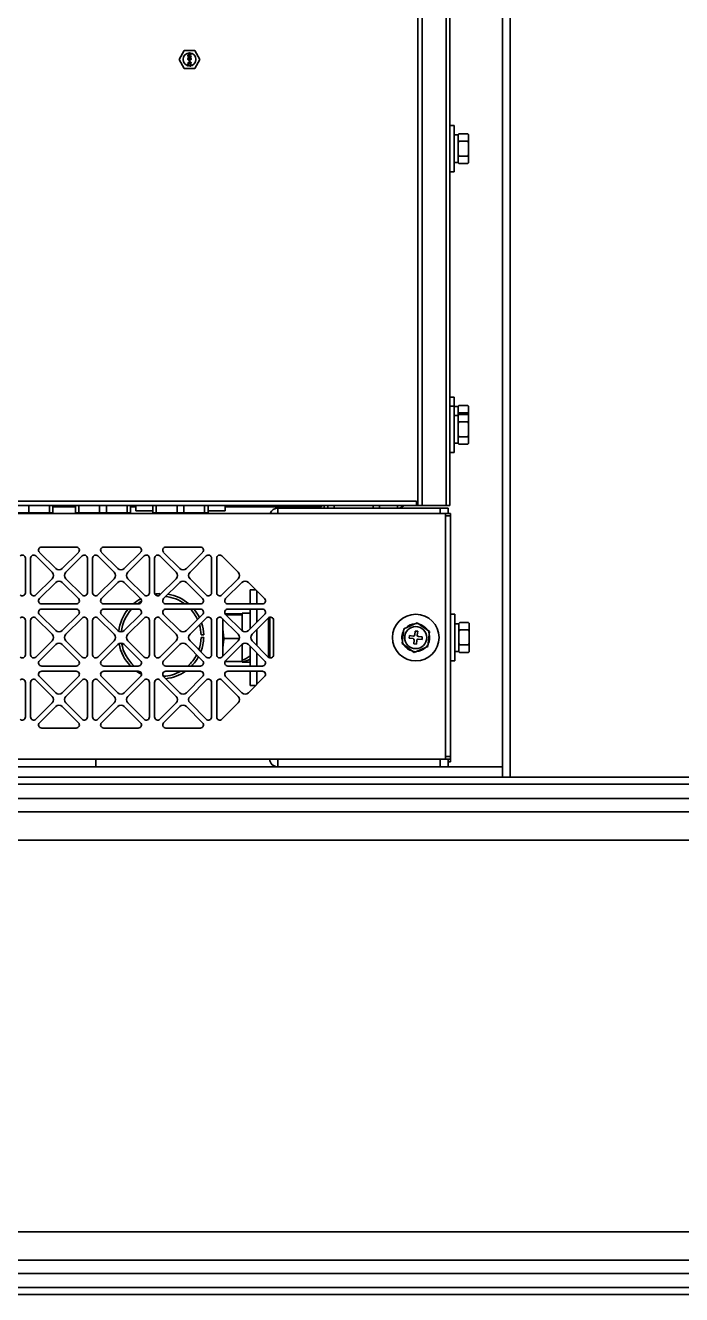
# Model space of a CAD drawing. Header units: millimetres. Extents: x 32496 to 166256, y 3504 to 23939.
# Drawn here: x 50787.1 to 51041, y 15003.3 to 15494 of the extents above; entities that cross this region are included whole.
import ezdxf

# ---------------------------------------------------------------- set-up
doc = ezdxf.new("R2010")
doc.units = ezdxf.units.MM
doc.layers.get('0').update_dxf_attribs({"lineweight": 35})

msp = doc.modelspace()

# ---------------------------------------------------------------- linework, layer by layer
at = {"linetype": 'Continuous'}
for p, q in [((50974.64, 17722.349), (50974.64, 15203.349)), ((50949.94, 15308.349), (50949.94, 15845.449)), ((50971.64, 15834.374), (50971.64, 15203.349)), ((50940.64, 15829.341), (50940.64, 15308.349)), ((50938.94, 15308.349), (50938.94, 15826.396)), ((50951.34, 15693.718), (50951.34, 15448.981)), ((50846.598, 15480.849), (50848.619, 15484.349)), ((50848.619, 15477.349), (50846.598, 15480.849)), ((50852.66, 15484.349), (50848.619, 15484.349)), ((50849.99, 15483.049), (50851.29, 15483.049)), ((50849.99, 15482.886), (50849.99, 15483.049)), ((50851.013, 15482.886), (50849.99, 15482.886)), ((50851.013, 15482.886), (50849.99, 15482.507)), ((50849.99, 15482.29), (50849.99, 15482.507)), ((50849.99, 15482.29), (50851.013, 15481.911)), ((50849.99, 15481.911), (50851.013, 15481.911)), ((50849.99, 15481.749), (50849.99, 15481.911)), ((50851.29, 15481.749), (50849.99, 15481.749)), ((50850.017, 15481.234), (50849.99, 15481.099)), ((50849.99, 15480.963), (50849.99, 15481.099)), ((50849.99, 15480.963), (50850.017, 15480.828)), ((50850.1, 15481.369), (50850.017, 15481.234)), ((50850.017, 15480.828), (50850.1, 15480.692)), ((50850.211, 15481.451), (50850.1, 15481.369)), ((50850.1, 15480.692), (50850.211, 15480.611)), ((50850.128, 15482.399), (50851.29, 15482.805)), ((50851.29, 15481.992), (50850.128, 15482.399)), ((50850.128, 15481.126), (50850.156, 15481.207)), ((50850.128, 15481.126), (50850.128, 15480.936)), ((50850.156, 15480.855), (50850.128, 15480.936)), ((50850.156, 15481.207), (50850.211, 15481.288)), ((50850.211, 15480.774), (50850.156, 15480.855)), ((50850.349, 15481.505), (50850.211, 15481.451)), ((50850.211, 15481.288), (50850.294, 15481.342)), ((50850.294, 15480.719), (50850.211, 15480.774)), ((50850.211, 15480.611), (50850.349, 15480.557)), ((50850.294, 15481.342), (50850.377, 15481.369)), ((50850.377, 15480.692), (50850.294, 15480.719)), ((50850.543, 15481.532), (50850.349, 15481.505)), ((50850.488, 15480.557), (50850.349, 15480.557)), ((50850.46, 15481.369), (50850.377, 15481.369)), ((50850.377, 15480.692), (50850.46, 15480.692)), ((50850.46, 15481.369), (50850.543, 15481.342)), ((50850.543, 15480.719), (50850.46, 15480.692)), ((50850.488, 15480.34), (50850.46, 15480.313)), ((50850.488, 15480.557), (50850.626, 15480.611)), ((50850.654, 15480.178), (50850.488, 15480.34)), ((50850.543, 15481.532), (50850.737, 15481.532)), ((50850.543, 15481.342), (50850.598, 15481.288)), ((50850.598, 15480.774), (50850.543, 15480.719)), ((50850.598, 15481.288), (50850.654, 15481.207)), ((50850.654, 15480.855), (50850.598, 15480.774)), ((50850.626, 15480.611), (50850.709, 15480.692)), ((50850.654, 15481.207), (50850.681, 15481.126)), ((50850.681, 15480.936), (50850.654, 15480.855)), ((50850.82, 15480.34), (50850.654, 15480.178)), ((50850.737, 15481.397), (50850.681, 15481.397)), ((50850.792, 15481.234), (50850.681, 15481.397)), ((50850.681, 15480.936), (50850.681, 15481.126)), ((50850.709, 15480.692), (50850.792, 15480.828)), ((50850.93, 15481.505), (50850.737, 15481.532)), ((50850.737, 15481.397), (50850.903, 15481.369)), ((50850.82, 15481.099), (50850.792, 15481.234)), ((50850.792, 15480.828), (50850.82, 15480.963)), ((50850.82, 15481.099), (50850.82, 15480.963)), ((50850.847, 15480.313), (50850.82, 15480.34)), ((50850.903, 15481.369), (50850.986, 15481.342)), ((50851.068, 15481.451), (50850.93, 15481.505)), ((50850.986, 15481.342), (50851.068, 15481.288)), ((50851.068, 15480.801), (50850.986, 15480.747)), ((50850.986, 15480.611), (50850.986, 15480.747)), ((50850.986, 15480.611), (50851.068, 15480.638)), ((50851.179, 15481.369), (50851.068, 15481.451)), ((50851.068, 15481.288), (50851.124, 15481.207)), ((50851.124, 15480.882), (50851.068, 15480.801)), ((50851.068, 15480.638), (50851.179, 15480.719)), ((50851.124, 15481.207), (50851.151, 15481.126)), ((50851.151, 15480.963), (50851.124, 15480.882)), ((50851.151, 15480.963), (50851.151, 15481.126)), ((50851.262, 15481.234), (50851.179, 15481.369)), ((50851.179, 15480.719), (50851.262, 15480.855)), ((50851.29, 15481.099), (50851.262, 15481.234)), ((50851.262, 15480.855), (50851.29, 15480.99)), ((50851.29, 15483.049), (50851.29, 15482.805)), ((50851.29, 15481.992), (50851.29, 15481.749)), ((50851.29, 15481.099), (50851.29, 15480.99)), ((50852.66, 15484.349), (50854.681, 15480.849)), ((50854.681, 15480.849), (50852.66, 15477.349)), ((50848.619, 15477.349), (50852.66, 15477.349)), ((50849.99, 15479.582), (50851.068, 15479.582)), ((50849.99, 15479.419), (50849.99, 15479.582)), ((50851.29, 15479.419), (50849.99, 15479.419)), ((50849.99, 15479.203), (50850.128, 15479.203)), ((50849.99, 15478.228), (50849.99, 15479.203)), ((50850.128, 15478.228), (50849.99, 15478.228)), ((50850.82, 15478.444), (50850.128, 15479.203)), ((50850.128, 15478.986), (50850.737, 15478.309)), ((50850.128, 15478.986), (50850.128, 15478.228)), ((50850.405, 15480.178), (50850.598, 15480.178)), ((50850.405, 15480.124), (50850.405, 15480.178)), ((50850.598, 15480.124), (50850.405, 15480.124)), ((50850.46, 15480.313), (50850.598, 15480.178)), ((50850.598, 15480.124), (50850.46, 15479.988)), ((50850.46, 15479.988), (50850.488, 15479.961)), ((50850.488, 15479.961), (50850.654, 15480.124)), ((50850.654, 15480.124), (50850.82, 15479.961)), ((50850.709, 15480.178), (50850.847, 15480.313)), ((50850.709, 15480.178), (50850.903, 15480.178)), ((50850.903, 15480.124), (50850.709, 15480.124)), ((50850.847, 15479.988), (50850.709, 15480.124)), ((50850.737, 15478.309), (50850.82, 15478.255)), ((50850.82, 15479.961), (50850.847, 15479.988)), ((50850.93, 15478.39), (50850.82, 15478.444)), ((50850.82, 15478.255), (50850.93, 15478.228)), ((50850.875, 15479.744), (50851.096, 15479.744)), ((50850.875, 15479.744), (50851.068, 15479.582)), ((50850.903, 15480.178), (50850.903, 15480.124)), ((50850.93, 15478.39), (50850.986, 15478.39)), ((50850.986, 15478.228), (50850.93, 15478.228)), ((50851.096, 15479.149), (50850.986, 15479.176)), ((50850.986, 15479.04), (50850.986, 15479.176)), ((50850.986, 15479.04), (50851.068, 15478.986)), ((50851.068, 15478.444), (50850.986, 15478.39)), ((50850.986, 15478.228), (50851.096, 15478.255)), ((50851.068, 15478.986), (50851.124, 15478.905)), ((50851.124, 15478.526), (50851.068, 15478.444)), ((50851.29, 15479.582), (50851.096, 15479.744)), ((50851.207, 15479.04), (50851.096, 15479.149)), ((50851.096, 15478.255), (50851.207, 15478.363)), ((50851.124, 15478.905), (50851.151, 15478.769)), ((50851.151, 15478.661), (50851.124, 15478.526)), ((50851.151, 15478.661), (50851.151, 15478.769)), ((50851.262, 15478.932), (50851.207, 15479.04)), ((50851.207, 15478.363), (50851.262, 15478.472)), ((50851.29, 15478.742), (50851.262, 15478.932)), ((50851.262, 15478.472), (50851.29, 15478.634)), ((50851.29, 15479.582), (50851.29, 15479.419)), ((50851.29, 15478.742), (50851.29, 15478.634)), ((50951.34, 15455.349), (50952.94, 15455.349)), ((50952.94, 15437.349), (50952.94, 15455.349)), ((50952.94, 15451.699), (50954.54, 15451.699)), ((50954.54, 15451.822), (50954.84, 15452.122)), ((50954.54, 15440.875), (50954.54, 15451.822)), ((50954.84, 15452.122), (50958.24, 15452.122)), ((50958.54, 15451.822), (50958.24, 15452.122)), ((50958.54, 15440.875), (50958.54, 15451.822)), ((50951.34, 15448.981), (50951.34, 15443.718)), ((50954.84, 15449.235), (50958.24, 15449.235)), ((50951.34, 15443.718), (50951.34, 15308.349)), ((50954.84, 15443.462), (50958.24, 15443.462)), ((50951.34, 15437.349), (50952.94, 15437.349)), ((50952.94, 15440.999), (50954.54, 15440.999)), ((50954.54, 15440.875), (50954.84, 15440.575)), ((50954.84, 15440.575), (50958.24, 15440.575)), ((50958.54, 15440.875), (50958.24, 15440.575)), ((50951.34, 15350.349), (50952.94, 15350.349)), ((50952.94, 15346.849), (50952.94, 15350.349)), ((50951.34, 15346.849), (50952.94, 15346.849)), ((50952.94, 15328.849), (50952.94, 15346.849)), ((50952.94, 15346.699), (50954.54, 15346.699)), ((50952.94, 15343.199), (50954.54, 15343.199)), ((50954.54, 15346.822), (50954.811, 15347.093)), ((50954.54, 15343.322), (50954.54, 15346.822)), ((50954.54, 15343.322), (50954.84, 15343.622)), ((50954.54, 15332.375), (50954.54, 15343.322)), ((50954.84, 15347.122), (50958.24, 15347.122)), ((50954.84, 15344.191), (50958.24, 15344.191)), ((50954.84, 15343.622), (50958.24, 15343.622)), ((50958.54, 15343.322), (50958.24, 15343.622)), ((50958.54, 15346.822), (50958.269, 15347.093)), ((50958.54, 15343.322), (50958.54, 15346.822)), ((50958.54, 15332.375), (50958.54, 15343.322)), ((50954.84, 15340.735), (50958.24, 15340.735)), ((50954.84, 15334.962), (50958.24, 15334.962)), ((50951.34, 15328.849), (50952.94, 15328.849)), ((50952.94, 15332.499), (50954.54, 15332.499)), ((50954.54, 15332.375), (50954.84, 15332.075)), ((50954.84, 15332.075), (50958.24, 15332.075)), ((50958.54, 15332.375), (50958.24, 15332.075)), ((50640.826, 15310.049), (50938.44, 15310.049)), ((50938.44, 15308.349), (50938.44, 15310.049)), ((50638.113, 15305.349), (50951.64, 15305.349)), ((50639.845, 15308.349), (50940.64, 15308.349)), ((50776.473, 15305.582), (50797.806, 15305.582)), ((50788.458, 15305.582), (50788.458, 15308.349)), ((50796.488, 15305.582), (50796.488, 15308.349)), ((50797.806, 15305.582), (50797.806, 15308.349)), ((50806.473, 15307.849), (50797.806, 15307.849)), ((50806.473, 15305.582), (50806.473, 15308.349)), ((50806.473, 15305.582), (50827.806, 15305.582)), ((50807.792, 15305.582), (50807.792, 15308.349)), ((50815.821, 15305.582), (50815.821, 15308.349)), ((50818.458, 15305.582), (50818.458, 15308.349)), ((50826.488, 15305.582), (50826.488, 15308.349)), ((50827.806, 15305.582), (50827.806, 15308.349)), ((50829.89, 15307.849), (50827.806, 15307.849)), ((50829.89, 15306.349), (50829.89, 15308.349)), ((50829.89, 15306.349), (50836.473, 15306.349)), ((50836.473, 15305.582), (50836.473, 15308.349)), ((50836.473, 15305.582), (50857.806, 15305.582)), ((50837.792, 15305.582), (50837.792, 15308.349)), ((50845.821, 15305.582), (50845.821, 15308.349)), ((50848.458, 15305.582), (50848.458, 15308.349)), ((50856.488, 15305.582), (50856.488, 15308.349)), ((50857.806, 15305.582), (50857.806, 15308.349)), ((50857.806, 15306.349), (50864.39, 15306.349)), ((50864.39, 15306.349), (50864.39, 15308.349)), ((50901.64, 15307.849), (50864.39, 15307.849)), ((50950.64, 15307.349), (50884.84, 15307.349)), ((50884.84, 15305.349), (50884.84, 15307.349)), ((50901.24, 15307.349), (50901.24, 15307.849)), ((50901.64, 15307.849), (50901.64, 15308.349)), ((50902.74, 15307.349), (50902.74, 15308.349)), ((50904.14, 15307.349), (50904.14, 15308.349)), ((50906.64, 15307.349), (50906.64, 15308.349)), ((50921.64, 15307.349), (50921.64, 15308.349)), ((50924.14, 15307.349), (50924.14, 15308.349)), ((50931.14, 15308.349), (50931.14, 15307.349)), ((50940.64, 15308.349), (50951.34, 15308.349)), ((50947.64, 15305.349), (50947.64, 15307.349)), ((50949.64, 15304.349), (50949.64, 15305.349)), ((50951.64, 15304.349), (50949.64, 15304.349)), ((50949.64, 15211.349), (50949.64, 15304.349)), ((50950.64, 15307.349), (50950.64, 15305.349)), ((50951.64, 15210.349), (50951.64, 15305.349)), ((50792.603, 15290.3), (50798.867, 15284.036)), ((50806.828, 15292.349), (50793.451, 15292.349)), ((50801.413, 15284.036), (50807.677, 15290.3)), ((50816.603, 15290.3), (50822.867, 15284.036)), ((50830.828, 15292.349), (50817.451, 15292.349)), ((50825.413, 15284.036), (50831.677, 15290.3)), ((50840.603, 15290.3), (50846.867, 15284.036)), ((50854.828, 15292.349), (50841.451, 15292.349)), ((50849.413, 15284.036), (50855.677, 15290.3)), ((50787.14, 15274.66), (50787.14, 15288.037)), ((50789.14, 15288.037), (50789.14, 15274.66)), ((50797.453, 15282.621), (50791.188, 15288.886)), ((50809.091, 15288.886), (50802.827, 15282.621)), ((50811.14, 15274.66), (50811.14, 15288.037)), ((50813.14, 15288.037), (50813.14, 15274.66)), ((50821.453, 15282.621), (50815.188, 15288.886)), ((50833.091, 15288.886), (50826.827, 15282.621)), ((50835.14, 15274.66), (50835.14, 15288.037)), ((50837.14, 15288.037), (50837.14, 15274.66)), ((50845.453, 15282.621), (50839.188, 15288.886)), ((50857.091, 15288.886), (50850.827, 15282.621)), ((50859.14, 15274.66), (50859.14, 15288.037)), ((50861.14, 15288.037), (50861.14, 15274.66)), ((50869.453, 15282.621), (50863.188, 15288.886)), ((50791.188, 15273.811), (50797.453, 15280.076)), ((50802.827, 15280.076), (50809.091, 15273.811)), ((50815.188, 15273.811), (50821.453, 15280.076)), ((50826.827, 15280.076), (50833.091, 15273.811)), ((50839.188, 15273.811), (50845.453, 15280.076)), ((50850.827, 15280.076), (50857.091, 15273.811)), ((50863.188, 15273.811), (50869.453, 15280.076)), ((50798.867, 15278.662), (50792.603, 15272.397)), ((50807.677, 15272.397), (50801.413, 15278.662)), ((50822.867, 15278.662), (50816.603, 15272.397)), ((50831.677, 15272.397), (50825.413, 15278.662)), ((50839.14, 15273.772), (50839.14, 15274.341)), ((50846.867, 15278.662), (50840.603, 15272.397)), ((50855.677, 15272.397), (50849.413, 15278.662)), ((50870.867, 15278.662), (50864.603, 15272.397)), ((50879.677, 15272.397), (50873.413, 15278.662)), ((50874.14, 15275.849), (50876.226, 15275.849)), ((50874.14, 15275.849), (50874.14, 15270.349)), ((50876.64, 15270.349), (50876.64, 15275.434)), ((50793.451, 15270.349), (50806.828, 15270.349)), ((50817.451, 15270.349), (50830.828, 15270.349)), ((50841.451, 15270.349), (50854.828, 15270.349)), ((50865.451, 15270.349), (50878.828, 15270.349)), ((50797.453, 15258.621), (50791.188, 15264.886)), ((50792.603, 15266.3), (50798.867, 15260.036)), ((50806.828, 15268.349), (50793.451, 15268.349)), ((50801.413, 15260.036), (50807.677, 15266.3)), ((50809.091, 15264.886), (50802.827, 15258.621)), ((50821.453, 15258.621), (50815.188, 15264.886)), ((50816.603, 15266.3), (50822.867, 15260.036)), ((50830.828, 15268.349), (50817.451, 15268.349)), ((50825.413, 15260.036), (50831.677, 15266.3)), ((50833.091, 15264.886), (50826.827, 15258.621)), ((50845.453, 15258.621), (50839.188, 15264.886)), ((50840.603, 15266.3), (50846.867, 15260.036)), ((50854.828, 15268.349), (50841.451, 15268.349)), ((50849.413, 15260.036), (50855.677, 15266.3)), ((50857.091, 15264.886), (50850.827, 15258.621)), ((50869.453, 15258.621), (50863.188, 15264.886)), ((50863.54, 15264.534), (50863.54, 15250.163)), ((50864.416, 15266.551), (50871.04, 15266.551)), ((50864.603, 15266.3), (50870.867, 15260.036)), ((50864.771, 15266.132), (50871.04, 15266.132)), ((50878.828, 15268.349), (50865.451, 15268.349)), ((50874.14, 15266.799), (50871.04, 15266.799)), ((50871.04, 15266.799), (50871.04, 15266.228)), ((50871.04, 15264.037), (50871.04, 15266.228)), ((50873.413, 15260.036), (50879.677, 15266.3)), ((50874.14, 15268.349), (50874.14, 15260.763)), ((50881.091, 15264.886), (50874.827, 15258.621)), ((50876.64, 15263.263), (50876.64, 15268.349)), ((50881.14, 15264.925), (50881.14, 15249.772)), ((50881.64, 15264.849), (50881.14, 15264.849)), ((50881.64, 15249.505), (50881.64, 15265.192)), ((50951.64, 15266.349), (50953.24, 15266.349)), ((50953.24, 15248.349), (50953.24, 15266.349)), ((50787.14, 15250.66), (50787.14, 15264.037)), ((50789.14, 15264.037), (50789.14, 15250.66)), ((50811.14, 15250.66), (50811.14, 15264.037)), ((50813.14, 15264.037), (50813.14, 15250.66)), ((50835.14, 15250.66), (50835.14, 15264.037)), ((50837.14, 15264.037), (50837.14, 15250.66)), ((50859.14, 15250.66), (50859.14, 15264.037)), ((50861.14, 15264.037), (50861.14, 15250.66)), ((50871.04, 15264.037), (50871.04, 15259.894)), ((50876.64, 15254.263), (50876.64, 15260.434)), ((50883.14, 15250.66), (50883.14, 15264.037)), ((50932.861, 15255.009), (50933.475, 15260.75)), ((50933.475, 15260.75), (50938.753, 15263.089)), ((50937.749, 15258.396), (50937.908, 15259.888)), ((50937.908, 15259.888), (50938.903, 15259.781)), ((50938.903, 15259.781), (50938.743, 15258.29)), ((50938.753, 15263.089), (50943.418, 15259.688)), ((50942.805, 15253.947), (50943.418, 15259.688)), ((50953.24, 15262.699), (50954.84, 15262.699)), ((50954.84, 15262.822), (50955.092, 15263.075)), ((50954.84, 15251.875), (50954.84, 15262.822)), ((50955.092, 15263.075), (50955.14, 15263.122)), ((50955.14, 15263.122), (50958.54, 15263.122)), ((50955.14, 15260.307), (50958.54, 15260.307)), ((50958.587, 15263.075), (50958.54, 15263.122)), ((50958.84, 15262.822), (50958.587, 15263.075)), ((50958.84, 15251.875), (50958.84, 15262.822)), ((50791.188, 15249.811), (50797.453, 15256.076)), ((50798.867, 15254.662), (50792.603, 15248.397)), ((50807.677, 15248.397), (50801.413, 15254.662)), ((50802.827, 15256.076), (50809.091, 15249.811)), ((50815.188, 15249.811), (50821.453, 15256.076)), ((50822.867, 15254.662), (50816.603, 15248.397)), ((50831.677, 15248.397), (50825.413, 15254.662)), ((50826.827, 15256.076), (50833.091, 15249.811)), ((50839.188, 15249.811), (50845.453, 15256.076)), ((50846.867, 15254.662), (50840.603, 15248.397)), ((50855.677, 15248.397), (50849.413, 15254.662)), ((50850.827, 15256.076), (50857.091, 15249.811)), ((50855.132, 15258.349), (50856.132, 15258.349)), ((50856.132, 15257.349), (50855.132, 15257.349)), ((50863.188, 15249.811), (50869.453, 15256.076)), ((50864.047, 15256.93), (50869.925, 15256.93)), ((50870.867, 15254.662), (50864.603, 15248.397)), ((50871.04, 15254.803), (50871.04, 15250.152)), ((50879.677, 15248.397), (50873.413, 15254.662)), ((50874.827, 15256.076), (50881.091, 15249.811)), ((50937.526, 15251.608), (50932.861, 15255.009)), ((50935.601, 15257.117), (50935.707, 15258.111)), ((50937.092, 15256.958), (50935.601, 15257.117)), ((50935.707, 15258.111), (50937.199, 15257.952)), ((50937.377, 15254.916), (50937.536, 15256.407)), ((50938.371, 15254.81), (50937.377, 15254.916)), ((50938.531, 15256.301), (50938.371, 15254.81)), ((50940.572, 15256.586), (50939.081, 15256.745)), ((50939.187, 15257.74), (50940.679, 15257.58)), ((50940.679, 15257.58), (50940.572, 15256.586)), ((50871.04, 15248.146), (50871.04, 15250.152)), ((50874.14, 15253.934), (50874.14, 15246.349)), ((50876.64, 15246.349), (50876.64, 15251.434)), ((50881.14, 15249.849), (50881.64, 15249.849)), ((50942.805, 15253.947), (50937.526, 15251.608)), ((50953.24, 15251.999), (50954.84, 15251.999)), ((50954.84, 15251.875), (50955.092, 15251.622)), ((50955.14, 15254.535), (50958.54, 15254.535)), ((50955.14, 15251.576), (50958.54, 15251.576)), ((50958.84, 15251.875), (50958.587, 15251.622)), ((50793.451, 15246.349), (50806.828, 15246.349)), ((50817.451, 15246.349), (50830.828, 15246.349)), ((50841.451, 15246.349), (50854.828, 15246.349)), ((50864.416, 15248.146), (50871.04, 15248.146)), ((50865.451, 15246.349), (50878.828, 15246.349)), ((50871.04, 15248.146), (50871.04, 15247.899)), ((50874.14, 15247.899), (50871.04, 15247.899)), ((50951.64, 15248.349), (50953.24, 15248.349)), ((50787.14, 15226.66), (50787.14, 15240.037)), ((50789.14, 15240.037), (50789.14, 15226.66)), ((50797.453, 15234.621), (50791.188, 15240.886)), ((50792.603, 15242.3), (50798.867, 15236.036)), ((50806.828, 15244.349), (50793.451, 15244.349)), ((50801.413, 15236.036), (50807.677, 15242.3)), ((50809.091, 15240.886), (50802.827, 15234.621)), ((50811.14, 15226.66), (50811.14, 15240.037)), ((50813.14, 15240.037), (50813.14, 15226.66)), ((50821.453, 15234.621), (50815.188, 15240.886)), ((50816.603, 15242.3), (50822.867, 15236.036)), ((50830.828, 15244.349), (50817.451, 15244.349)), ((50825.413, 15236.036), (50831.677, 15242.3)), ((50833.091, 15240.886), (50826.827, 15234.621)), ((50835.14, 15226.66), (50835.14, 15240.037)), ((50837.14, 15240.037), (50837.14, 15226.66)), ((50845.453, 15234.621), (50839.188, 15240.886)), ((50840.603, 15242.3), (50846.867, 15236.036)), ((50854.828, 15244.349), (50841.451, 15244.349)), ((50849.413, 15236.036), (50855.677, 15242.3)), ((50857.091, 15240.886), (50850.827, 15234.621)), ((50859.14, 15226.66), (50859.14, 15240.037)), ((50861.14, 15240.037), (50861.14, 15226.66)), ((50869.453, 15234.621), (50863.188, 15240.886)), ((50864.603, 15242.3), (50870.867, 15236.036)), ((50878.828, 15244.349), (50865.451, 15244.349)), ((50873.413, 15236.036), (50879.677, 15242.3)), ((50874.14, 15244.349), (50874.14, 15238.849)), ((50876.64, 15239.263), (50876.64, 15244.349)), ((50874.14, 15238.849), (50876.226, 15238.849)), ((50791.188, 15225.811), (50797.453, 15232.076)), ((50798.867, 15230.662), (50792.603, 15224.397)), ((50807.677, 15224.397), (50801.413, 15230.662)), ((50802.827, 15232.076), (50809.091, 15225.811)), ((50815.188, 15225.811), (50821.453, 15232.076)), ((50822.867, 15230.662), (50816.603, 15224.397)), ((50831.677, 15224.397), (50825.413, 15230.662)), ((50826.827, 15232.076), (50833.091, 15225.811)), ((50839.188, 15225.811), (50845.453, 15232.076)), ((50846.867, 15230.662), (50840.603, 15224.397)), ((50855.677, 15224.397), (50849.413, 15230.662)), ((50850.827, 15232.076), (50857.091, 15225.811)), ((50863.188, 15225.811), (50869.453, 15232.076)), ((50793.451, 15222.349), (50806.828, 15222.349)), ((50817.451, 15222.349), (50830.828, 15222.349)), ((50841.451, 15222.349), (50854.828, 15222.349)), ((50949.64, 15211.349), (50951.64, 15211.349)), ((50949.64, 15210.349), (50949.64, 15211.349)), ((50583.265, 15210.349), (50951.64, 15210.349)), ((50971.64, 15207.349), (50622.11, 15207.349)), ((50814.34, 15207.349), (50814.34, 15210.349)), ((50884.84, 15210.349), (50884.84, 15207.349)), ((50947.64, 15207.349), (50947.64, 15210.349)), ((50950.64, 15210.349), (50950.64, 15209.758)), ((50950.64, 15209.758), (50950.64, 15207.349)), ((50951.64, 15209.349), (50950.64, 15209.349)), ((50951.64, 15209.349), (50951.64, 15210.349)), ((50974.64, 15203.349), (50617.11, 15203.349)), ((51071.64, 15203.349), (50971.64, 15203.349)), ((51717.14, 15200.629), (40048.64, 15200.629)), ((51717.14, 15195.156), (40048.64, 15195.156)), ((51071.64, 15190.039), (40098.64, 15190.039)), ((51071.64, 15179.094), (40098.64, 15179.094)), ((52008.64, 15027.604), (40172.64, 15027.604)), ((52008.64, 15016.658), (40172.64, 15016.658)), ((52008.64, 15011.541), (40172.64, 15011.541)), ((52008.64, 15006.069), (40172.64, 15006.069)), ((52008.64, 15003.349), (40172.64, 15003.349))]:
    msp.add_line(p, q, dxfattribs=at)
for centre, radius in [((50850.64, 15480.849), 2.5), ((50938.14, 15257.349), 9), ((50938.14, 15257.349), 4.25)]:
    msp.add_circle(centre, radius, dxfattribs=at)
for centre, radius, start, end in [((50955.782, 15449.548), 3.555, 39.13645, 39.50132), ((50957.298, 15443.15), 3.556, 219.13644, 219.50078), ((50957.355, 15344.531), 3.608, 140.86438, 141.29004), ((50958.676, 15343.344), 5.384, 135.4351, 135.87611), ((50954.402, 15343.342), 5.386, 44.1239, 44.56491), ((50955.726, 15344.532), 3.606, 38.70995, 39.13363), ((50955.782, 15341.048), 3.555, 39.13645, 39.50132), ((50957.298, 15334.65), 3.556, 219.13644, 219.50078), ((50884.84, 15304.149), 3.2, 90, 157.85234), ((50931.14, 15310.349), 3, 270, 317.70579), ((50785.94, 15288.037), 1.2, 0, 135), ((50790.34, 15288.037), 1.2, 45, 180), ((50793.451, 15291.149), 1.2, 90, 225), ((50806.828, 15291.149), 1.2, 315, 90), ((50809.94, 15288.037), 1.2, 0, 135), ((50814.34, 15288.037), 1.2, 45, 180), ((50817.451, 15291.149), 1.2, 90, 225), ((50830.828, 15291.149), 1.2, 315, 90), ((50833.94, 15288.037), 1.2, 0, 135), ((50838.34, 15288.037), 1.2, 45, 180), ((50841.451, 15291.149), 1.2, 90, 225), ((50854.828, 15291.149), 1.2, 315, 90), ((50857.94, 15288.037), 1.2, 0, 135), ((50862.34, 15288.037), 1.2, 45, 180), ((50796.18, 15281.349), 1.8, 315, 45), ((50800.14, 15285.308), 1.8, 225, 315), ((50800.14, 15277.389), 1.8, 45, 135), ((50804.1, 15281.349), 1.8, 135, 225), ((50820.18, 15281.349), 1.8, 315, 45), ((50824.14, 15285.308), 1.8, 225, 315), ((50824.14, 15277.389), 1.8, 45, 135), ((50828.1, 15281.349), 1.8, 135, 225), ((50844.18, 15281.349), 1.8, 315, 45), ((50848.14, 15285.308), 1.8, 225, 315), ((50848.14, 15277.389), 1.8, 45, 135), ((50852.1, 15281.349), 1.8, 135, 225), ((50868.18, 15281.349), 1.8, 315, 45), ((50872.14, 15277.389), 1.8, 45, 135), ((50785.94, 15274.66), 1.2, 225, 0), ((50790.34, 15274.66), 1.2, 180, 315), ((50809.94, 15274.66), 1.2, 225, 0), ((50814.34, 15274.66), 1.2, 180, 315), ((50833.94, 15274.66), 1.2, 225, 0), ((50838.34, 15274.66), 1.2, 180, 315), ((50839.64, 15257.849), 16.5, 91.7365, 98.34437), ((50857.94, 15274.66), 1.2, 225, 0), ((50862.34, 15274.66), 1.2, 180, 315), ((50793.451, 15271.549), 1.2, 135, 270), ((50806.828, 15271.549), 1.2, 270, 45), ((50817.451, 15271.549), 1.2, 135, 270), ((50839.64, 15257.849), 16.5, 118.62579, 130.66828), ((50839.64, 15257.849), 15.5, 119.58808, 126.13774), ((50830.828, 15271.549), 1.2, 270, 45), ((50841.451, 15271.549), 1.2, 135, 270), ((50839.64, 15257.849), 15.5, 53.86236, 83.34372), ((50839.64, 15257.849), 16.5, 49.33265, 80.64875), ((50854.828, 15271.549), 1.2, 270, 45), ((50865.451, 15271.549), 1.2, 135, 270), ((50878.828, 15271.549), 1.2, 270, 45), ((50785.94, 15264.037), 1.2, 0, 135), ((50790.34, 15264.037), 1.2, 45, 180), ((50793.451, 15267.149), 1.2, 90, 225), ((50806.828, 15267.149), 1.2, 315, 90), ((50809.94, 15264.037), 1.2, 0, 135), ((50814.34, 15264.037), 1.2, 45, 180), ((50817.451, 15267.149), 1.2, 90, 225), ((50839.64, 15257.849), 16.5, 140.44975, 173.3933), ((50839.64, 15257.849), 15.5, 137.2859, 173.80278), ((50830.828, 15267.149), 1.2, 315, 90), ((50833.94, 15264.037), 1.2, 0, 135), ((50838.34, 15264.037), 1.2, 45, 180), ((50841.451, 15267.149), 1.2, 90, 225), ((50839.64, 15257.849), 15.5, 24.72813, 42.71334), ((50839.64, 15257.849), 16.5, 26.02129, 39.54966), ((50854.828, 15267.149), 1.2, 315, 90), ((50857.94, 15264.037), 1.2, 0, 135), ((50862.34, 15264.037), 1.2, 45, 180), ((50865.451, 15267.149), 1.2, 90, 225), ((50878.828, 15267.149), 1.2, 315, 90), ((50881.94, 15264.037), 1.2, 0, 135), ((50800.14, 15261.308), 1.8, 225, 315), ((50824.14, 15261.308), 1.8, 225, 315), ((50848.14, 15261.308), 1.8, 225, 315), ((50839.64, 15257.849), 15.5, 1.84857, 16.59242), ((50839.64, 15257.849), 16.5, 1.7365, 18.45898), ((50872.14, 15261.308), 1.8, 225, 315), ((50938.14, 15257.349), 5.35, 153.06137, 194.74076), ((50938.14, 15257.349), 5.474, 137.90862, 149.89351), ((50938.14, 15257.349), 5.35, 93.06137, 134.74076), ((50938.14, 15257.349), 5.474, 77.90862, 89.89351), ((50938.14, 15257.349), 5.35, 33.06137, 74.74076), ((50938.14, 15257.349), 5.474, 17.90862, 29.89351), ((50796.18, 15257.349), 1.8, 315, 45), ((50800.14, 15253.389), 1.8, 45, 135), ((50804.1, 15257.349), 1.8, 135, 225), ((50820.18, 15257.349), 1.8, 315, 45), ((50824.14, 15253.389), 1.8, 45, 135), ((50839.64, 15257.849), 16.5, 189.86055, 224.2208), ((50839.64, 15257.849), 15.5, 189.98795, 227.98818), ((50828.1, 15257.349), 1.8, 135, 225), ((50844.18, 15257.349), 1.8, 315, 45), ((50848.14, 15253.389), 1.8, 45, 135), ((50852.1, 15257.349), 1.8, 135, 225), ((50839.64, 15257.849), 15.5, 340.45195, 358.15143), ((50839.64, 15257.849), 16.5, 338.81204, 358.2635), ((50868.18, 15257.349), 1.8, 315, 45), ((50872.14, 15253.389), 1.8, 45, 135), ((50876.1, 15257.349), 1.8, 135, 225), ((50938.14, 15257.349), 5.474, 197.90862, 209.89351), ((50937.039, 15256.461), 0.5, 353.90106, 83.90106), ((50937.252, 15258.449), 0.5, 263.90106, 353.90106), ((50939.028, 15256.248), 0.5, 83.90106, 173.90106), ((50939.24, 15258.237), 0.5, 173.90106, 263.90106), ((50938.14, 15257.349), 5.35, 333.06137, 14.74076), ((50785.94, 15250.66), 1.2, 225, 0), ((50790.34, 15250.66), 1.2, 180, 315), ((50809.94, 15250.66), 1.2, 225, 0), ((50814.34, 15250.66), 1.2, 180, 315), ((50833.94, 15250.66), 1.2, 225, 0), ((50838.34, 15250.66), 1.2, 180, 315), ((50839.64, 15257.849), 15.5, 312.01146, 332.49855), ((50839.64, 15257.849), 16.5, 315.78045, 331.41617), ((50857.94, 15250.66), 1.2, 225, 0), ((50862.34, 15250.66), 1.2, 180, 315), ((50881.94, 15250.66), 1.2, 225, 0), ((50938.14, 15257.349), 5.35, 213.06137, 254.74076), ((50938.14, 15257.349), 5.474, 257.90862, 269.89351), ((50938.14, 15257.349), 5.35, 273.06137, 314.74076), ((50938.14, 15257.349), 5.474, 317.90862, 329.89351), ((50957.69, 15254.177), 3.64, 218.44669, 218.90617), ((50955.989, 15254.177), 3.639, 321.08629, 321.55327), ((50793.451, 15247.549), 1.2, 135, 270), ((50806.828, 15247.549), 1.2, 270, 45), ((50817.451, 15247.549), 1.2, 135, 270), ((50830.828, 15247.549), 1.2, 270, 45), ((50841.451, 15247.549), 1.2, 135, 270), ((50854.828, 15247.549), 1.2, 270, 45), ((50865.451, 15247.549), 1.2, 135, 270), ((50878.828, 15247.549), 1.2, 270, 45), ((50785.94, 15240.037), 1.2, 0, 135), ((50790.34, 15240.037), 1.2, 45, 180), ((50793.451, 15243.149), 1.2, 90, 225), ((50806.828, 15243.149), 1.2, 315, 90), ((50809.94, 15240.037), 1.2, 0, 135), ((50814.34, 15240.037), 1.2, 45, 180), ((50817.451, 15243.149), 1.2, 90, 225), ((50839.64, 15257.849), 16.5, 235.01545, 242.49204), ((50830.828, 15243.149), 1.2, 315, 90), ((50833.94, 15240.037), 1.2, 0, 135), ((50838.34, 15240.037), 1.2, 45, 180), ((50841.451, 15243.149), 1.2, 90, 225), ((50839.64, 15257.849), 15.5, 273.30073, 299.28249), ((50839.64, 15257.849), 16.5, 276.26197, 304.98489), ((50854.828, 15243.149), 1.2, 315, 90), ((50857.94, 15240.037), 1.2, 0, 135), ((50862.34, 15240.037), 1.2, 45, 180), ((50865.451, 15243.149), 1.2, 90, 225), ((50878.828, 15243.149), 1.2, 315, 90), ((50800.14, 15237.308), 1.8, 225, 315), ((50824.14, 15237.308), 1.8, 225, 315), ((50848.14, 15237.308), 1.8, 225, 315), ((50872.14, 15237.308), 1.8, 225, 315), ((50796.18, 15233.349), 1.8, 315, 45), ((50800.14, 15229.389), 1.8, 45, 135), ((50804.1, 15233.349), 1.8, 135, 225), ((50820.18, 15233.349), 1.8, 315, 45), ((50824.14, 15229.389), 1.8, 45, 135), ((50828.1, 15233.349), 1.8, 135, 225), ((50844.18, 15233.349), 1.8, 315, 45), ((50848.14, 15229.389), 1.8, 45, 135), ((50852.1, 15233.349), 1.8, 135, 225), ((50868.18, 15233.349), 1.8, 315, 45), ((50785.94, 15226.66), 1.2, 225, 0), ((50790.34, 15226.66), 1.2, 180, 315), ((50809.94, 15226.66), 1.2, 225, 0), ((50814.34, 15226.66), 1.2, 180, 315), ((50833.94, 15226.66), 1.2, 225, 0), ((50838.34, 15226.66), 1.2, 180, 315), ((50857.94, 15226.66), 1.2, 225, 0), ((50862.34, 15226.66), 1.2, 180, 315), ((50793.451, 15223.549), 1.2, 135, 270), ((50806.828, 15223.549), 1.2, 270, 45), ((50817.451, 15223.549), 1.2, 135, 270), ((50830.828, 15223.549), 1.2, 270, 45), ((50841.451, 15223.549), 1.2, 135, 270), ((50854.828, 15223.549), 1.2, 270, 45), ((50884.84, 15210.549), 3.2, 183.65496, 270)]:
    msp.add_arc(centre, radius, start, end, dxfattribs=at)
for centre, start_param, end_param in [((50871.934, 15257.349), -2.2092881, -1.8789298), ((50874.14, 15257.349), -2.4487921, -2.1145617)]:
    msp.add_ellipse(centre, major_axis=(8.087, 8.087), ratio=0.6045595, start_param=start_param, end_param=end_param, dxfattribs=at)
for points, knots in [([(50954.54, 15451.792), (50954.563, 15451.82), (50954.658, 15451.934), (50954.76, 15452.043), (50954.84, 15452.122)], [0, 0, 0, 0, 0.2445585, 1, 1, 1, 1]), ([(50958.525, 15451.81), (50958.503, 15451.836), (50958.412, 15451.944), (50958.315, 15452.047), (50958.24, 15452.122)], [0, 0, 0, 0, 0.2448781, 1, 1, 1, 1]), ([(50954.84, 15449.235), (50954.813, 15449.262), (50954.709, 15449.368), (50954.61, 15449.479), (50954.54, 15449.565)], [0, 0, 0, 0, 0.2553524, 1, 1, 1, 1]), ([(50958.24, 15449.235), (50958.267, 15449.262), (50958.371, 15449.368), (50958.47, 15449.479), (50958.54, 15449.565)], [0, 0, 0, 0, 0.2553532, 1, 1, 1, 1]), ([(50954.54, 15443.132), (50954.563, 15443.16), (50954.658, 15443.274), (50954.76, 15443.382), (50954.84, 15443.462)], [0, 0, 0, 0, 0.2445585, 1, 1, 1, 1]), ([(50958.54, 15443.132), (50958.517, 15443.16), (50958.421, 15443.274), (50958.319, 15443.382), (50958.24, 15443.462)], [0, 0, 0, 0, 0.2445585, 1, 1, 1, 1]), ([(50954.84, 15440.575), (50954.814, 15440.601), (50954.716, 15440.701), (50954.621, 15440.806), (50954.554, 15440.888)], [0, 0, 0, 0, 0.2550408, 1, 1, 1, 1]), ([(50958.24, 15440.575), (50958.267, 15440.602), (50958.371, 15440.708), (50958.47, 15440.819), (50958.54, 15440.905)], [0, 0, 0, 0, 0.2553532, 1, 1, 1, 1]), ([(50954.84, 15344.191), (50954.813, 15344.218), (50954.709, 15344.326), (50954.61, 15344.439), (50954.54, 15344.526)], [0, 0, 0, 0, 0.2552106, 1, 1, 1, 1]), ([(50954.54, 15343.292), (50954.563, 15343.32), (50954.658, 15343.434), (50954.76, 15343.543), (50954.84, 15343.622)], [0, 0, 0, 0, 0.2445585, 1, 1, 1, 1]), ([(50954.557, 15346.808), (50954.576, 15346.832), (50954.658, 15346.93), (50954.744, 15347.023), (50954.811, 15347.092)], [0, 0, 0, 0, 0.2454978, 1, 1, 1, 1]), ([(50958.24, 15344.191), (50958.267, 15344.218), (50958.371, 15344.326), (50958.47, 15344.439), (50958.54, 15344.526)], [0, 0, 0, 0, 0.2552114, 1, 1, 1, 1]), ([(50958.525, 15343.31), (50958.503, 15343.336), (50958.412, 15343.444), (50958.315, 15343.547), (50958.24, 15343.622)], [0, 0, 0, 0, 0.2448781, 1, 1, 1, 1]), ([(50958.523, 15346.808), (50958.503, 15346.832), (50958.422, 15346.93), (50958.336, 15347.023), (50958.269, 15347.092)], [0, 0, 0, 0, 0.2454961, 1, 1, 1, 1]), ([(50954.84, 15340.735), (50954.813, 15340.762), (50954.709, 15340.868), (50954.61, 15340.979), (50954.54, 15341.065)], [0, 0, 0, 0, 0.2553524, 1, 1, 1, 1]), ([(50958.24, 15340.735), (50958.267, 15340.762), (50958.371, 15340.868), (50958.47, 15340.979), (50958.54, 15341.065)], [0, 0, 0, 0, 0.2553532, 1, 1, 1, 1]), ([(50954.54, 15334.632), (50954.563, 15334.66), (50954.658, 15334.774), (50954.76, 15334.882), (50954.84, 15334.962)], [0, 0, 0, 0, 0.2445585, 1, 1, 1, 1]), ([(50958.54, 15334.632), (50958.517, 15334.66), (50958.421, 15334.774), (50958.319, 15334.882), (50958.24, 15334.962)], [0, 0, 0, 0, 0.2445585, 1, 1, 1, 1]), ([(50954.84, 15332.075), (50954.814, 15332.101), (50954.716, 15332.201), (50954.621, 15332.306), (50954.554, 15332.388)], [0, 0, 0, 0, 0.2550408, 1, 1, 1, 1]), ([(50958.24, 15332.075), (50958.267, 15332.102), (50958.371, 15332.208), (50958.47, 15332.319), (50958.54, 15332.405)], [0, 0, 0, 0, 0.2553532, 1, 1, 1, 1]), ([(50809.936, 15305.473), (50809.934, 15305.474), (50809.928, 15305.479), (50809.934, 15305.484), (50809.936, 15305.485)], [0, 0, 0, 0, 0.5007346, 1, 1, 1, 1]), ([(50839.936, 15305.473), (50839.934, 15305.474), (50839.928, 15305.479), (50839.934, 15305.484), (50839.936, 15305.485)], [0, 0, 0, 0, 0.5007346, 1, 1, 1, 1]), ([(50863.54, 15261.531), (50863.54, 15260.759), (50863.635, 15259.213), (50863.891, 15257.687), (50864.047, 15256.93)], [0, 0, 0, 0, 0.4993642, 1, 1, 1, 1]), ([(50954.84, 15262.8), (50954.859, 15262.823), (50954.94, 15262.918), (50955.026, 15263.008), (50955.092, 15263.075)], [0, 0, 0, 0, 0.2450678, 1, 1, 1, 1]), ([(50955.14, 15260.307), (50955.113, 15260.334), (50955.009, 15260.437), (50954.91, 15260.545), (50954.84, 15260.629)], [0, 0, 0, 0, 0.2555906, 1, 1, 1, 1]), ([(50958.54, 15260.307), (50958.567, 15260.334), (50958.671, 15260.437), (50958.77, 15260.545), (50958.84, 15260.629)], [0, 0, 0, 0, 0.2555914, 1, 1, 1, 1]), ([(50958.84, 15262.8), (50958.82, 15262.823), (50958.739, 15262.918), (50958.654, 15263.008), (50958.587, 15263.075)], [0, 0, 0, 0, 0.245068, 1, 1, 1, 1]), ([(50864.047, 15256.93), (50863.891, 15256.207), (50863.635, 15254.751), (50863.54, 15253.275), (50863.54, 15252.538)], [0, 0, 0, 0, 0.5009076, 1, 1, 1, 1]), ([(50954.84, 15254.196), (50954.863, 15254.225), (50954.958, 15254.342), (50955.06, 15254.453), (50955.14, 15254.535)], [0, 0, 0, 0, 0.2447969, 1, 1, 1, 1]), ([(50955.14, 15251.576), (50955.115, 15251.601), (50955.017, 15251.703), (50954.924, 15251.809), (50954.858, 15251.891)], [0, 0, 0, 0, 0.2547452, 1, 1, 1, 1]), ([(50958.84, 15254.196), (50958.817, 15254.225), (50958.721, 15254.342), (50958.619, 15254.453), (50958.54, 15254.535)], [0, 0, 0, 0, 0.2447969, 1, 1, 1, 1]), ([(50958.54, 15251.576), (50958.565, 15251.601), (50958.662, 15251.703), (50958.755, 15251.809), (50958.821, 15251.891)], [0, 0, 0, 0, 0.2547399, 1, 1, 1, 1])]:
    msp.add_open_spline(points, degree=3, knots=knots, dxfattribs=at)
for points in [[(50954.54, 15448.576), (50954.631, 15448.799), (50954.732, 15449.019), (50954.84, 15449.235)], [(50958.54, 15448.576), (50958.449, 15448.799), (50958.348, 15449.019), (50958.24, 15449.235)], [(50954.84, 15443.462), (50954.732, 15443.678), (50954.631, 15443.898), (50954.54, 15444.122)], [(50958.24, 15443.462), (50958.348, 15443.678), (50958.449, 15443.898), (50958.54, 15444.122)], [(50954.54, 15343.531), (50954.631, 15343.755), (50954.732, 15343.975), (50954.84, 15344.191)], [(50958.54, 15343.531), (50958.449, 15343.755), (50958.348, 15343.975), (50958.24, 15344.191)], [(50954.54, 15340.076), (50954.631, 15340.299), (50954.732, 15340.519), (50954.84, 15340.735)], [(50958.54, 15340.076), (50958.449, 15340.299), (50958.348, 15340.519), (50958.24, 15340.735)], [(50954.84, 15334.962), (50954.732, 15335.178), (50954.631, 15335.398), (50954.54, 15335.622)], [(50958.24, 15334.962), (50958.348, 15335.178), (50958.449, 15335.398), (50958.54, 15335.622)], [(50954.84, 15259.648), (50954.931, 15259.872), (50955.032, 15260.091), (50955.14, 15260.307)], [(50958.84, 15259.648), (50958.749, 15259.872), (50958.648, 15260.091), (50958.54, 15260.307)], [(50955.14, 15254.535), (50955.032, 15254.751), (50954.931, 15254.971), (50954.84, 15255.194)], [(50958.54, 15254.535), (50958.648, 15254.751), (50958.749, 15254.971), (50958.84, 15255.194)]]:
    msp.add_open_spline(points, degree=3, dxfattribs=at)

doc.saveas('drawing.dxf')
